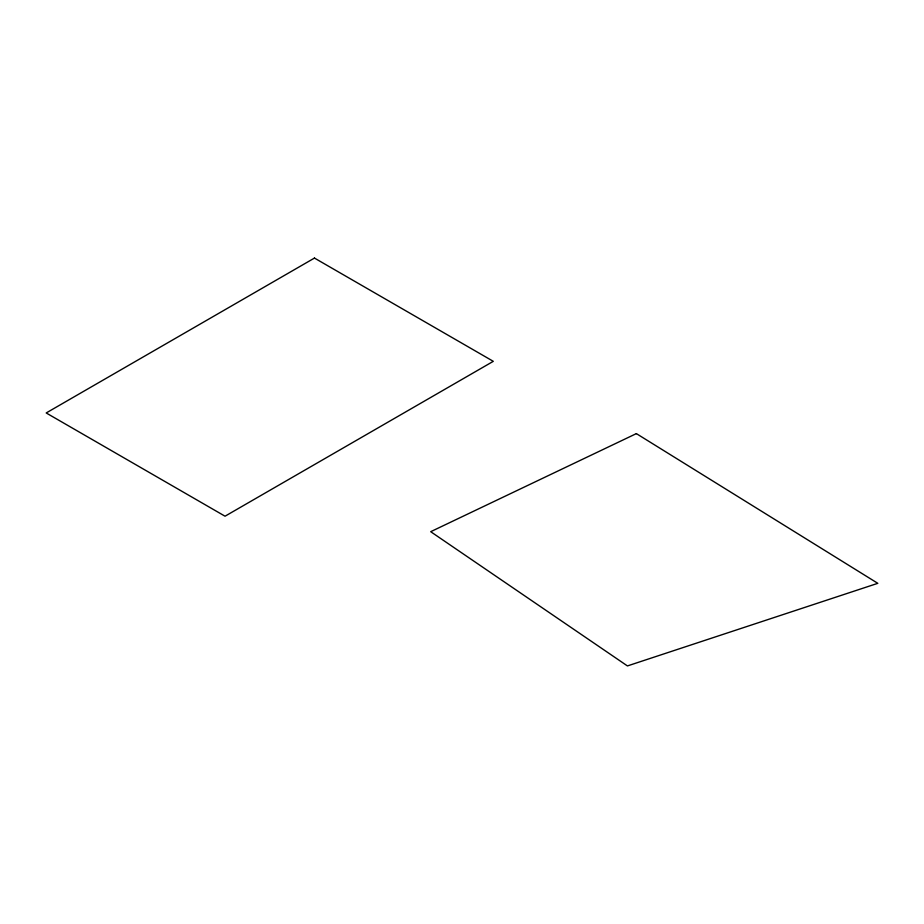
<?xml version="1.0" encoding="UTF-8"?>
<svg xmlns="http://www.w3.org/2000/svg" width="924" height="924" viewBox="0 0 924 924"><rect width="100%" height="100%" fill="white"/><g stroke="black" fill="none" stroke-linecap="round" stroke-linejoin="round"><path stroke-width="1.39" d="M314.46 258.073L46.2 412.959L225.04 516.204L493.301 361.33L314.46 258.073M636.37 433.61L430.7 531.693L627.431 665.927L877.8 583.321L636.37 433.61"/></g></svg>
